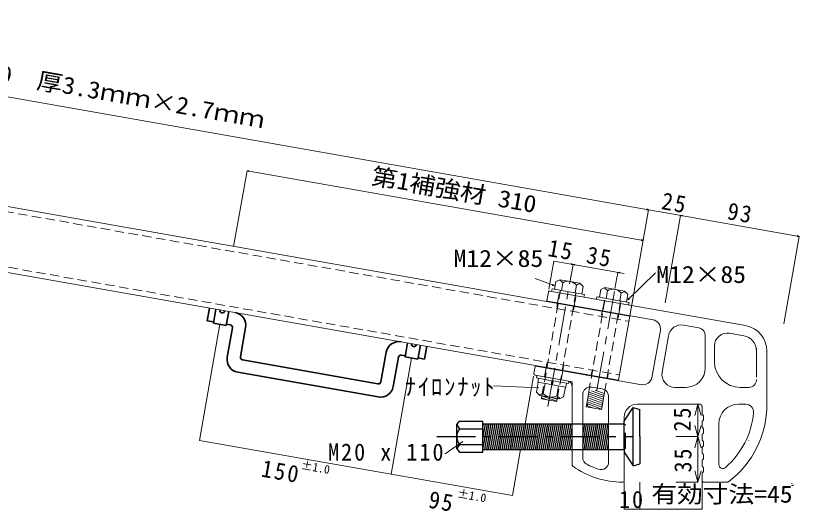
# Model space of a CAD drawing. Units: millimetres, scale not verified. Extents: x -791 to 4876, y -836 to 3020.
# Drawn here: x -168 to 436, y -191 to 191 of the extents above; entities that cross this region are included whole.
import ezdxf
from ezdxf.enums import TextEntityAlignment as Align

# ---------------------------------------------------------------- set-up
doc = ezdxf.new("R2010")
doc.units = ezdxf.units.MM
doc.header["$LTSCALE"] = 6
for name, pattern in [('CHAIN1', [8, 5, -1, 1, -1]), ('DASHED1', [1.8, 1.2, -0.6]), ('DASHED2', [3, 2, -1])]:
    doc.linetypes.add(name, pattern=pattern)
for name, color, linetype, lineweight in [('0-0', 7, 'Continuous', 18), ('0-A', 3, 'Continuous', 25), ('1-0', 7, 'Continuous', 18)]:
    doc.layers.add(name, color=color, linetype=linetype, lineweight=lineweight)
doc.styles.add('ＭＳ ゴシック', font='')
doc.styles.get('ＭＳ ゴシック').set_extended_font_data('MS Gothic')

# ---------------------------------------------------------------- blocks, each defined once
blk = doc.blocks.new('_DotSmall')
at = {"layer": '0-0'}
blk.add_line((0.75, 0), (-0.75, 0), dxfattribs=at)
blk.add_circle((0, 0), 0.75, dxfattribs=at)

msp = doc.modelspace()

# ---------------------------------------------------------------- linework, layer by layer
at = {"layer": '0-A', "color": 4, "lineweight": 9}
for p, q in [((319.529, 41.702), (-576.646, 199.722)), ((10.063, 71.855), (11.557, 71.986)), ((10.063, 71.855), (11.423, 71.221)), ((319.529, 41.702), (318.169, 42.336)), ((319.529, 41.702), (305.124, -39.992)), ((319.529, 41.702), (318.034, 41.572)), ((319.529, 41.702), (334.301, 39.098)), ((344.149, 37.361), (332.242, -30.167)), ((334.301, 39.098), (435.736, 21.212)), ((344.149, 37.361), (345.643, 37.492)), ((344.149, 37.361), (345.508, 36.727)), ((315.354, 18.024), (313.994, 18.658)), ((435.736, 21.212), (423.829, -46.316)), ((435.736, 21.212), (434.242, 21.081)), ((435.736, 21.212), (434.377, 21.846)), ((315.354, 18.024), (313.859, 17.893)), ((246.546, 2.114), (242.733, -19.509)), ((246.546, 2.114), (261.318, -0.49)), ((261.318, -0.49), (259.958, 0.144)), ((261.318, -0.49), (259.109, -13.019)), ((261.318, -0.49), (259.823, -0.621)), ((261.318, -0.49), (262.812, -0.36)), ((261.318, -0.49), (300.71, -7.436)), ((261.318, -0.49), (262.677, -1.124)), ((295.786, -6.568), (293.577, -19.096)), ((295.786, -6.568), (297.28, -6.437)), ((295.786, -6.568), (297.145, -7.202)), ((246.752, -16.773), (245.524, -15.911)), ((241.198, -28.212), (242.327, -21.811)), ((394.238, -47.582), (243.485, -21)), ((323.041, -43.151), (241.604, -28.791)), ((303.652, -27.63), (304.961, -26.897)), ((-26.669, -136.204), (-10.867, -46.621)), ((346.573, -47.296), (358.308, -49.366)), ((322.138, -87.971), (328.615, -51.238)), ((392.85, -55.456), (382.003, -53.544)), ((330.029, -83.529), (334.988, -55.408)), ((363.266, -55.274), (363.266, -80.266)), ((370.266, -63.392), (370.266, -75.266)), ((402.766, -65.27), (402.766, -87.262)), ((324.816, -72.28), (324.802, -72.36)), ((410.765, -67.278), (410.765, -108.266)), ((121.052, -162.251), (136.846, -72.667)), ((331.71, -73.496), (331.696, -73.576)), ((231.248, -84.642), (232.203, -79.225)), ((232.782, -78.82), (314.336, -93.2)), ((224.438, -123.262), (230.92, -86.502)), ((256.635, -90.133), (232.059, -85.8)), ((200.138, -94.001), (234.985, -95.713)), ((260.766, -95.058), (260.766, -155.255)), ((283.808, -96.471), (275.808, -95.061)), ((348.266, -95.266), (339.878, -95.266)), ((396.766, -95.266), (390.266, -95.266)), ((268.766, -100.969), (268.766, -149.259)), ((288.766, -102.38), (288.766, -152.683)), ((273.085, -107.882), (271.905, -108.807)), ((273.085, -107.882), (272.525, -109.273)), ((359.516, -108.262), (310.766, -108.262)), ((357.636, -108.262), (340.526, -108.262)), ((357.636, -108.262), (355.306, -116.955)), ((357.636, -133.262), (357.636, -108.262)), ((357.636, -108.262), (359.965, -116.955)), ((394.505, -108.262), (388.766, -108.262)), ((360.766, -110.262), (360.766, -116.262)), ((300.766, -118.262), (300.766, -167.284)), ((361.766, -120.262), (361.766, -117.262)), ((357.636, -133.262), (355.306, -124.569)), ((357.636, -133.262), (359.965, -124.569)), ((360.766, -121.262), (360.766, -126.262)), ((373.766, -154.818), (373.766, -123.262)), ((360.766, -131.262), (360.766, -136.262)), ((361.766, -127.262), (361.766, -130.262)), ((121.052, -162.251), (-26.669, -136.204)), ((162.9, -146.615), (176.521, -136.942)), ((220.878, -133.262), (209.733, -133.262)), ((357.636, -133.262), (340.526, -133.262)), ((357.636, -133.262), (355.306, -141.955)), ((357.636, -168.262), (357.636, -133.262)), ((357.636, -133.262), (359.965, -141.955)), ((361.766, -137.262), (361.766, -140.262)), ((396.742, -136.313), (396.694, -136.411)), ((214.653, -178.755), (220.912, -143.262)), ((360.766, -141.262), (360.766, -146.262)), ((403.927, -139.842), (403.879, -139.94)), ((361.766, -147.262), (361.766, -150.262)), ((360.766, -151.262), (360.766, -156.262)), ((121.052, -162.251), (214.653, -178.755)), ((357.636, -168.262), (355.306, -159.569)), ((357.636, -168.262), (359.965, -159.569)), ((360.766, -167.262), (360.766, -161.262)), ((361.766, -157.262), (361.766, -160.262)), ((300.766, -189.24), (300.766, -168.284)), ((312.766, -189.24), (312.766, -168.284)), ((357.636, -168.262), (340.526, -168.262)), ((360.766, -167.262), (360.766, -189.24)), ((361.766, -168.262), (380.436, -168.262)), ((300.766, -189.24), (312.766, -189.24)), ((312.766, -189.24), (360.766, -189.24))]:
    msp.add_line(p, q, dxfattribs=at)
at = {"layer": '0-A', "color": 7, "lineweight": 18}
for p, q in [((-591.121, 117.634), (305.054, -40.386)), ((-599.803, 68.394), (296.372, -89.626)), ((247.156, -19.616), (248.198, -13.707)), ((248.198, -13.707), (251.5, -12.259)), ((251.5, -12.259), (266.518, -14.907)), ((252.388, -20.539), (253.429, -14.63)), ((262.852, -22.384), (263.894, -16.475)), ((269.125, -17.397), (266.518, -14.907)), ((268.083, -23.306), (269.125, -17.397)), ((244.839, -21.239), (245.187, -19.269)), ((245.187, -19.269), (270.053, -23.654)), ((269.706, -25.623), (270.053, -23.654)), ((281.625, -25.694), (282.666, -19.785)), ((282.666, -19.785), (285.968, -18.336)), ((285.968, -18.336), (300.986, -20.985)), ((286.856, -26.616), (287.898, -20.708)), ((297.32, -28.462), (298.362, -22.553)), ((303.594, -23.475), (300.986, -20.985)), ((302.552, -29.384), (303.594, -23.475)), ((279.308, -27.316), (279.655, -25.347)), ((279.655, -25.347), (304.521, -29.731)), ((304.174, -31.701), (304.521, -29.731)), ((305.124, -39.992), (307.592, -25.996)), ((296.372, -89.626), (305.054, -40.386)), ((233.066, -88.009), (233.413, -86.039)), ((233.066, -88.009), (245.007, -90.114)), ((233.413, -86.039), (256.635, -90.133)), ((234.145, -91.245), (234.666, -88.291)), ((245.471, -93.242), (245.992, -90.288)), ((245.992, -90.288), (257.932, -92.393)), ((257.932, -92.393), (258.28, -90.424)), ((234.515, -91.31), (233.169, -98.943)), ((239.746, -92.233), (238.4, -99.865)), ((244.486, -93.068), (245.471, -93.242)), ((245.471, -93.242), (255.811, -95.065)), ((250.211, -94.078), (248.865, -101.71)), ((255.442, -95), (254.096, -102.633)), ((255.811, -95.065), (256.332, -92.111)), ((233.169, -98.943), (235.776, -101.433)), ((235.776, -101.433), (250.794, -104.081)), ((236.951, -104.128), (237.376, -101.715)), ((237.376, -101.715), (248.827, -105.883)), ((254.096, -102.633), (250.794, -104.081)), ((271.845, -107.793), (273.408, -98.926)), ((272.903, -101.793), (284.353, -105.961)), ((273.167, -100.293), (284.617, -104.461)), ((273.56, -98.84), (284.78, -102.923)), ((275.536, -97.962), (285.146, -101.461)), ((278.341, -97.387), (285.411, -99.961)), ((283.662, -109.877), (285.548, -99.184)), ((236.951, -104.128), (248.769, -106.212)), ((237.112, -103.215), (242.128, -105.041)), ((245.883, -103.215), (249.091, -104.383)), ((248.769, -106.212), (249.194, -103.799)), ((271.419, -110.206), (271.845, -107.793)), ((271.845, -107.793), (283.295, -111.961)), ((272.109, -106.293), (283.559, -110.461)), ((272.374, -104.793), (283.824, -108.961)), ((272.638, -103.293), (284.088, -107.461)), ((271.419, -110.206), (283.237, -112.29)), ((271.58, -109.293), (276.596, -111.119)), ((283.237, -112.29), (283.662, -109.877)), ((361.766, -117.262), (361.766, -120.262))]:
    msp.add_line(p, q, dxfattribs=at)
at = {"layer": '0-A', "color": 7, "linetype": 'DASHED1', "lineweight": 18}
for p, q in [((-591.815, 113.695), (304.36, -44.325)), ((-599.109, 72.333), (297.067, -85.687)), ((237.376, -101.715), (251.711, -20.419)), ((249.194, -103.799), (263.529, -22.503)), ((273.408, -98.926), (286.179, -26.497)), ((285.554, -99.148), (297.997, -28.581)), ((248.892, -33.529), (249.413, -30.575)), ((261.694, -35.786), (262.215, -32.832)), ((283.36, -39.607), (283.881, -36.652)), ((296.163, -41.864), (296.683, -38.91)), ((240.73, -79.815), (241.251, -76.861)), ((253.533, -82.072), (254.054, -79.118)), ((275.199, -85.893), (275.719, -82.938)), ((288.001, -88.15), (288.522, -85.196))]:
    msp.add_line(p, q, dxfattribs=at)
at = {"layer": '0-A', "color": 7, "linetype": 'CHAIN1', "lineweight": 18}
for p, q in [((241.998, -110.058), (260.311, -6.202)), ((241.998, -110.058), (260.311, -6.202)), ((279.783, -97.323), (293.167, -21.418))]:
    msp.add_line(p, q, dxfattribs=at)
at = {"layer": '0-A', "color": 4, "linetype": 'DASHED1', "lineweight": 9}
for p, q in [((249.482, -30.181), (250.871, -22.302)), ((262.285, -32.438), (263.674, -24.56)), ((283.95, -36.258), (285.34, -28.38)), ((296.753, -38.516), (298.142, -30.637)), ((239.445, -87.103), (240.661, -80.209)), ((252.248, -89.36), (253.463, -82.466)), ((256.635, -90.133), (260.766, -90.862)), ((260.766, -95.058), (260.766, -90.862)), ((260.766, -155.762), (260.766, -155.255)), ((260.766, -155.762), (261.179, -156.064))]:
    msp.add_line(p, q, dxfattribs=at)
at = {"layer": '0-A', "color": 2, "lineweight": 35}
for p, q in [((-20.543, -43.899), (-18.806, -34.052)), ((-15.791, -45.753), (-13.881, -34.92)), ((-5.943, -47.489), (-4.032, -36.657)), ((-15.617, -44.768), (-20.543, -43.899)), ((-5.943, -47.489), (-15.791, -45.753)), ((-2.816, -47.025), (-5.769, -46.504)), ((-1.194, -49.342), (-5.188, -71.992)), ((5.007, -71.759), (9.001, -49.109)), ((131.92, -71.798), (133.83, -60.966)), ((141.768, -73.535), (143.678, -62.702)), ((146.867, -73.419), (148.604, -63.57)), ((113.33, -90.86), (117.323, -68.209)), ((126.824, -71.915), (122.83, -94.566)), ((129.141, -70.293), (132.093, -70.813)), ((131.92, -71.798), (141.768, -73.535)), ((111.013, -92.482), (6.629, -74.076)), ((141.942, -72.55), (146.867, -73.419)), ((111.246, -102.677), (2.923, -83.577))]:
    msp.add_line(p, q, dxfattribs=at)
at = {"layer": '0-A'}
for p, q in [((300.766, -121.262), (307.766, -110.762)), ((307.766, -155.762), (307.766, -110.762)), ((307.766, -110.762), (312.766, -112.262)), ((312.766, -133.262), (312.766, -112.262)), ((171.766, -123.762), (173.766, -121.262)), ((171.766, -142.762), (171.766, -123.762)), ((173.766, -121.262), (191.766, -121.262)), ((191.766, -143.262), (195.293, -123.262)), ((191.766, -134.624), (193.77, -123.262)), ((191.766, -125.986), (192.247, -123.262)), ((191.766, -123.262), (300.766, -123.262)), ((193.29, -143.262), (196.816, -123.262)), ((194.79, -143.262), (198.316, -123.262)), ((196.29, -143.262), (199.816, -123.262)), ((197.79, -143.262), (201.316, -123.262)), ((199.29, -143.262), (202.816, -123.262)), ((200.79, -143.262), (204.316, -123.262)), ((202.29, -143.262), (205.816, -123.262)), ((203.79, -143.262), (207.316, -123.262)), ((205.29, -143.262), (208.816, -123.262)), ((206.79, -143.262), (210.316, -123.262)), ((208.29, -143.262), (211.816, -123.262)), ((209.79, -143.262), (213.316, -123.262)), ((211.29, -143.262), (214.816, -123.262)), ((212.79, -143.262), (216.316, -123.262)), ((214.29, -143.262), (217.816, -123.262)), ((215.79, -143.262), (219.316, -123.262)), ((217.29, -143.262), (220.816, -123.262)), ((218.79, -143.262), (222.316, -123.262)), ((220.29, -143.262), (223.816, -123.262)), ((221.79, -143.262), (225.316, -123.262)), ((223.29, -143.262), (226.816, -123.262)), ((224.79, -143.262), (228.316, -123.262)), ((226.29, -143.262), (229.816, -123.262)), ((227.79, -143.262), (231.316, -123.262)), ((229.29, -143.262), (232.816, -123.262)), ((230.79, -143.262), (234.316, -123.262)), ((232.29, -143.262), (235.816, -123.262)), ((233.79, -143.262), (237.316, -123.262)), ((235.29, -143.262), (238.816, -123.262)), ((236.79, -143.262), (240.316, -123.262)), ((238.29, -143.262), (241.816, -123.262)), ((239.79, -143.262), (243.316, -123.262)), ((241.29, -143.262), (244.816, -123.262)), ((242.79, -143.262), (246.316, -123.262)), ((244.29, -143.262), (247.816, -123.262)), ((245.79, -143.262), (249.316, -123.262)), ((247.29, -143.262), (250.816, -123.262)), ((248.79, -143.262), (252.316, -123.262)), ((250.29, -143.262), (253.816, -123.262)), ((251.79, -143.262), (255.316, -123.262)), ((253.29, -143.262), (256.816, -123.262)), ((254.79, -143.262), (258.316, -123.262)), ((256.29, -143.262), (259.816, -123.262)), ((257.79, -143.262), (260.766, -126.379)), ((268.766, -140.558), (271.816, -123.262)), ((268.766, -132.051), (270.316, -123.262)), ((269.79, -143.262), (273.316, -123.262)), ((271.29, -143.262), (274.816, -123.262)), ((272.79, -143.262), (276.316, -123.262)), ((274.29, -143.262), (277.816, -123.262)), ((275.79, -143.262), (279.316, -123.262)), ((277.29, -143.262), (280.816, -123.262)), ((278.79, -143.262), (282.316, -123.262)), ((280.29, -143.262), (283.816, -123.262)), ((281.79, -143.262), (285.316, -123.262)), ((283.29, -143.262), (286.816, -123.262)), ((284.79, -143.262), (288.316, -123.262)), ((300.766, -143.262), (300.766, -123.262)), ((173.766, -127.262), (191.766, -127.262)), ((286.29, -143.262), (288.766, -129.215)), ((259.29, -143.262), (260.766, -134.886)), ((287.79, -143.262), (288.766, -137.722)), ((312.766, -133.262), (312.766, -154.262)), ((173.766, -139.262), (191.766, -139.262)), ((191.766, -143.262), (300.766, -143.262)), ((300.766, -143.262), (301.766, -142.262)), ((300.766, -143.262), (300.766, -145.262)), ((300.766, -145.262), (307.766, -155.762)), ((307.766, -155.762), (312.766, -154.262))]:
    msp.add_line(p, q, dxfattribs=at)
at = {"layer": '0-A', "linetype": 'DASHED2'}
for p, q in [((300.766, -123.262), (301.766, -124.262)), ((301.766, -142.262), (301.766, -124.262)), ((300.766, -143.262), (301.766, -142.262))]:
    msp.add_line(p, q, dxfattribs=at)
at = {"layer": '0-A', "linetype": 'CHAIN1'}
msp.add_line((156.258, -133.262), (307.766, -133.262), dxfattribs=at)
at = {"layer": '0-A', "lineweight": 18}
msp.add_line((429.631, -169.478), (429.962, -169.478), dxfattribs=at)
at = {"layer": '0-A', "color": 4, "lineweight": 9}
for points in [[(315.354, 18.024), (10.063, 71.855), (-0.236, 13.445)], [(232.059, -11.413), (246.752, -16.773), (245.258, -16.641)], [(325.008, -6.838), (303.652, -27.63), (304.42, -26.341)]]:
    msp.add_lwpolyline(points, dxfattribs=at)
at = {"layer": '0-A', "color": 7, "lineweight": 18}
msp.add_lwpolyline([(234.145, -91.245), (244.486, -93.068), (245.007, -90.114)], dxfattribs=at)
at = {"layer": '0-A'}
for points in [[(171.766, -142.762), (173.766, -145.262), (191.766, -145.262), (191.766, -121.262)], [(300.766, -143.262), (300.766, -123.262), (300.766, -121.262)]]:
    msp.add_lwpolyline(points, dxfattribs=at)
at = {"layer": '0-A', "color": 7, "lineweight": 18}
for centre, radius, start, end in [((247.145, -19.672), 8.057, 38.7438, 62.40458), ((257.61, -21.517), 8.057, 38.7438, 121.2562), ((268.075, -23.363), 8.057, 97.59542, 121.2562), ((281.614, -25.75), 8.057, 38.7438, 62.40458), ((292.078, -27.595), 8.057, 38.7438, 121.2562), ((302.543, -29.44), 8.057, 97.59542, 121.2562), ((234.22, -92.977), 8.057, 277.59542, 301.2562), ((244.684, -94.823), 8.057, 218.7438, 301.2562), ((255.149, -96.668), 8.057, 218.7438, 242.40458), ((360.766, -117.262), 1, 0, 90), ((360.766, -120.262), 1, 270, 0), ((429.631, -168.478), 1, 270, 306.74164)]:
    msp.add_arc(centre, radius, start, end, dxfattribs=at)
at = {"layer": '0-A', "color": 4, "lineweight": 9}
for centre, radius, start, end in [((243.312, -21.985), 1, 80, 170), ((241.691, -28.299), 0.5, 170, 260), ((321.722, -50.026), 7, 350, 80), ((344.836, -57.144), 10, 80, 170), ((390.765, -67.278), 20, 0, 80), ((357.266, -55.274), 6, 0, 80), ((380.266, -63.392), 10, 80, 180), ((390.765, -67.278), 12, 0, 80), ((390.766, -67.274), 12, 0, 80), ((390.266, -75.266), 20, 180, 270), ((232.696, -79.312), 0.5, 80, 170), ((339.878, -85.266), 10, 170, 270), ((348.266, -80.266), 15, 270, 0), ((232.233, -84.815), 1, 170, 260), ((255.766, -95.058), 5, 0, 80), ((272.088, -86.258), 0.5, 80, 170), ((315.245, -86.259), 7, 260, 350), ((396.766, -89.266), 6, 270, 0), ((274.766, -100.969), 6, 80, 180), ((282.766, -102.38), 6, 0, 80), ((310.766, -118.262), 10, 90, 180), ((358.766, -110.262), 2, 0, 90), ((388.766, -123.262), 15, 90, 180), ((336.766, -108.764), 74, 306.74162, 0.38589), ((394.505, -114.262), 6, 354.56069, 90), ((360.766, -117.262), 1, 0, 90), ((360.766, -120.262), 1, 270, 0), ((336.766, -108.764), 64, 310.97561, 354.56069), ((360.766, -127.262), 1, 0, 90), ((360.766, -130.262), 1, 270, 0), ((360.766, -137.262), 1, 0, 90), ((360.766, -140.262), 1, 270, 0), ((360.766, -147.262), 1, 0, 90), ((360.766, -150.262), 1, 270, 0), ((261.766, -155.255), 1, 180, 234.04097), ((298.854, -104.131), 64.16, 234.04097, 270.82738), ((298.825, -104.109), 57.16, 241.94841, 251.70593), ((282.766, -152.683), 6, 251.70593, 0), ((360.766, -157.262), 1, 0, 90), ((376.766, -154.818), 3, 180, 310.97561), ((360.766, -160.262), 1, 270, 0), ((299.766, -167.284), 1, 270.82738, 0), ((361.766, -167.262), 1, 180, 270), ((380.436, -167.262), 1, 270, 306.74162)]:
    msp.add_arc(centre, radius, start, end, dxfattribs=at)
at = {"layer": '0-A', "color": 2, "lineweight": 35}
for centre, radius, start, end in [((-9.029, -35.775), 2, 169.99944, 349.99944), ((-0.847, -47.372), 10, 349.99861, 79.99963), ((-3.164, -48.994), 2, 349.99965, 79.99966), ((127.171, -69.946), 10, 80.00012, 170.00114), ((138.756, -61.834), 2, 170.00012, 350.00011), ((4.66, -73.729), 10, 169.99979, 259.99963), ((6.976, -72.107), 2, 169.99965, 259.99963), ((128.794, -72.262), 2, 80.00012, 170.00012), ((111.36, -90.512), 2, 260.00014, 350.00011), ((112.982, -92.829), 10, 260.00014, 349.99997)]:
    msp.add_arc(centre, radius, start, end, dxfattribs=at)
at = {"layer": '0-A'}
for centre, start, end in [((181.766, -121.262), 194.47751, 216.8699), ((181.766, -133.262), 143.1301, 216.8699), ((181.766, -145.262), 143.1301, 165.52249)]:
    msp.add_arc(centre, 10, start, end, dxfattribs=at)
at = {"layer": '0-A', "color": 6, "lineweight": 18}
msp.add_arc((429.631, -168.478), 2.5, 270, 306.74164, dxfattribs=at)
at = {"layer": '0-A', "lineweight": 18}
msp.add_arc((385.962, -109.98), 74, 306.48374, 306.74164, dxfattribs=at)
at = {"layer": '1-0', "color": 4, "lineweight": 9}
msp.add_arc((274.766, -149.259), 6, 180, 241.94841, dxfattribs=at)

# ---------------------------------------------------------------- block references
at = {"layer": '0-A', "xscale": 0.1666667, "yscale": 0.1666667, "rotation": 90}
msp.add_blockref('_DotSmall', (429.962, -169.478), dxfattribs=at)

# ---------------------------------------------------------------- texts
at = {"layer": '0-A', "color": 6, "style": 'ＭＳ ゴシック', "width": 1.1}
for s, p in [('角パイプ寸法＝910\u3000厚3.3ｍｍ×2.7ｍｍ', (-338.683, 164.119)), ('第1補強材 310', (104.513, 57.652))]:
    msp.add_text(s, height=13.2, rotation=350, dxfattribs=at).set_placement(p, align=Align.BOTTOM_LEFT)
for s, p in [('M12×85', (169.236, -6.343)), ('M12×85', (325.53, -18.71)), ('有効寸法=45', (321.712, -188.117))]:
    msp.add_text(s, height=13.2, dxfattribs=at).set_placement(p, align=Align.BOTTOM_LEFT)
at = {"layer": '0-A', "color": 4, "style": 'ＭＳ ゴシック'}
for p in [(50.897, -160.128), (171.419, -182.03)]:
    msp.add_text('±1.0', height=6.598, rotation=350, dxfattribs=at).set_placement(p, align=Align.BOTTOM_LEFT)
at = {"layer": '0-A', "color": 6, "char_height": 13.2, "attachment_point": 7, "style": 'ＭＳ ゴシック'}
for s, insert, rotation in [('\\T1.17;\\W0.95;25', (328.719, 42.152), 350), ('\\T1.17;\\W0.95;93', (379.442, 34.36), 350), ('\\T1.17;\\W0.95;15', (241.169, 5.925), 350), ('\\T1.17;\\W0.95;35', (270.848, 0.547), 350), ('\\T1.17;\\W0.95;25', (352.308, -129.293), 90), ('\\T1.17;\\W0.95;35', (352.767, -160.895), 90), ('\\T1.18;\\W0.95;150', (20.298, -164.163), 350), ('\\T1.17;\\W0.95;95', (149.206, -188.115), 350)]:
    msp.add_mtext(s, dxfattribs=dict(at, insert=insert, rotation=rotation))
for s, insert in [('\\T1.18;\\W0.95;ﾅｲﾛﾝﾅｯﾄ', (131.786, -102.438)), ('\\T1.18;\\W0.95;M20\\~x\\~110', (72.485, -151.945)), ('\\T1.17;\\W0.95;10', (296.818, -188.483))]:
    msp.add_mtext(s, dxfattribs=dict(at, insert=insert))

doc.saveas('drawing.dxf')
